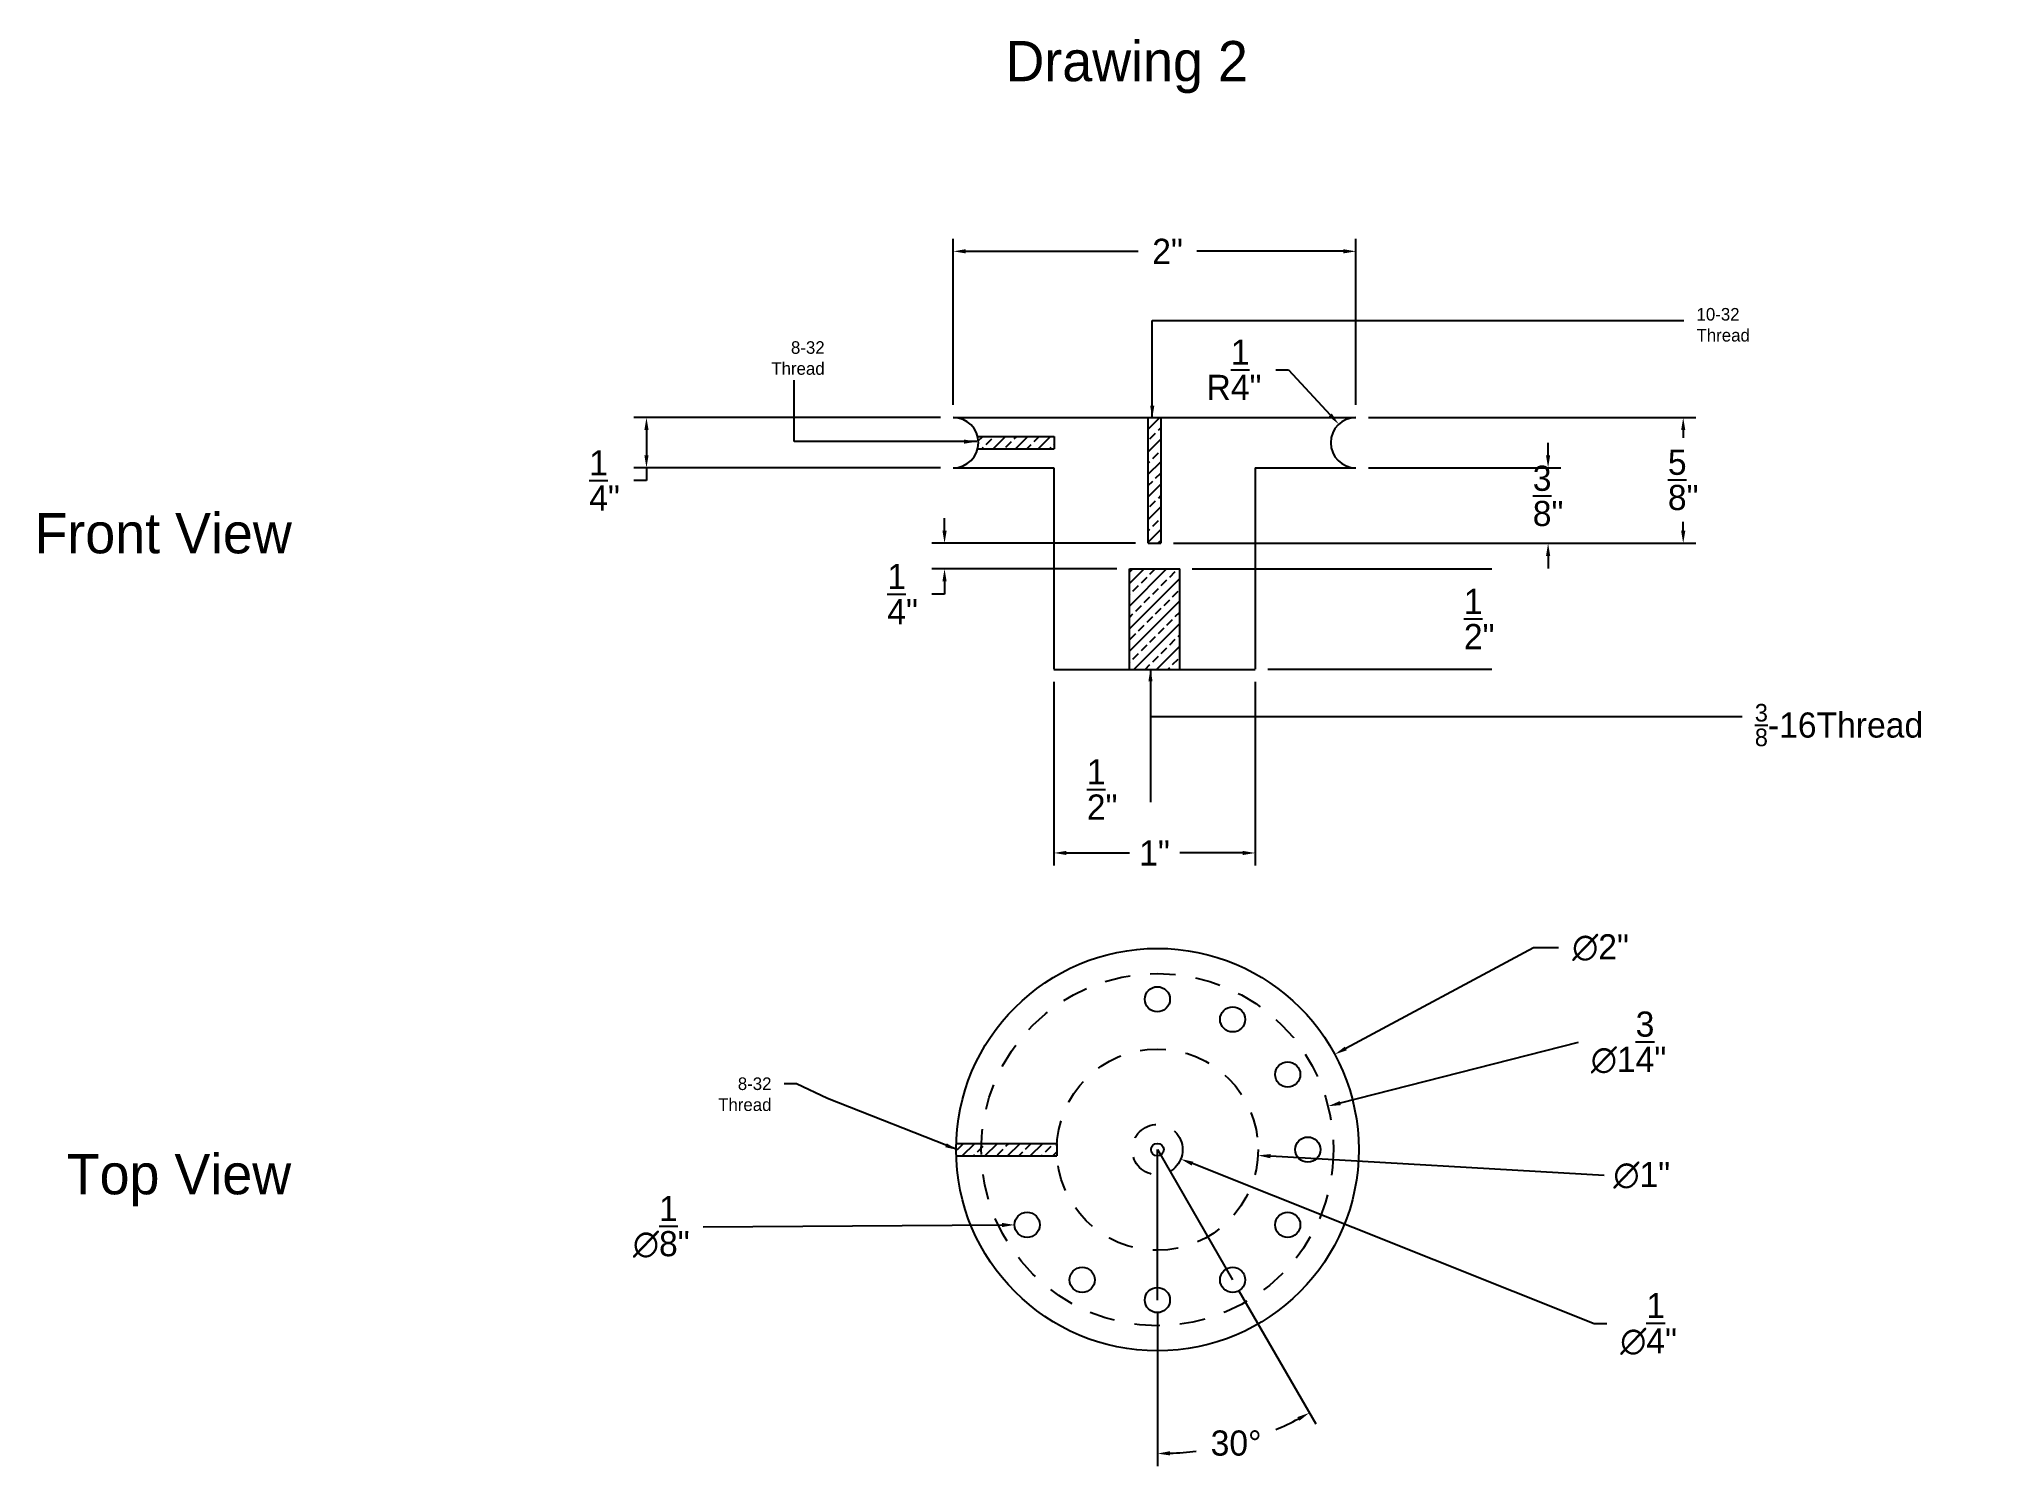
# Model space of a CAD drawing. Header units: millimetres. Extents: x 926.73 to 936.38, y 1346.35 to 1353.45.
import ezdxf

# ---------------------------------------------------------------- set-up
doc = ezdxf.new("R2010")
doc.units = ezdxf.units.MM
doc.header["$LTSCALE"] = 0.02
doc.linetypes.add('DASHED2', pattern=[9.525, 6.35, -3.175])
doc.layers.get('0').update_dxf_attribs({"color": 1})
for name, color, linetype in [('Dimensions', 121, 'Continuous'), ('Dimensions @ 1', 121, 'Continuous'), ('Hidden lines', 1, 'DASHED2')]:
    doc.layers.add(name, color=color, linetype=linetype)
doc.dimstyles.new('Annotative', dxfattribs={"dimscale": 0, "dimtxt": 0.125, "dimasz": 0.0625, "dimexe": 0.0625, "dimexo": 0.0625, "dimgap": 0.0625, "dimtad": 0, "dimtih": 1, "dimtoh": 1, "dimlunit": 4, "dimtxsty": 'Standard', "dimcen": 0, "dimclrd": 256, "dimadec": 0, "dimazin": 0, "dimtfac": 1, "dimtofl": 0, "dimtmove": 0, "dimatfit": 3, "dimfxl": 1, "dimarcsym": 0})

# ---------------------------------------------------------------- blocks, each defined once
blk = doc.blocks.new('*D1')
at = {"layer": 'Defpoints', "color": 0}
for p in [(931.7719, 1350.3124), (932.7719, 1350.3139), (932.7719, 1349.4003)]:
    blk.add_point(p, dxfattribs=at)
at = {"layer": 'Dimensions', "color": 0, "lineweight": -2}
for p, q in [((931.7719, 1350.2499), (931.7719, 1349.3378)), ((932.7719, 1350.2514), (932.7719, 1349.3378))]:
    blk.add_line(p, q, dxfattribs=at)
at = {"layer": 'Dimensions', "lineweight": -2}
for p, q in [((931.8344, 1349.4003), (932.1469, 1349.4003)), ((932.7094, 1349.4003), (932.3969, 1349.4003))]:
    blk.add_line(p, q, dxfattribs=at)
at = {"layer": 'Dimensions'}
for points in [[(931.8344, 1349.4107), (931.8344, 1349.3899), (931.7719, 1349.4003)], [(932.7094, 1349.4107), (932.7094, 1349.3899), (932.7719, 1349.4003)]]:
    blk.add_solid(points, dxfattribs=at)
at = {"layer": 'Dimensions', "color": 0, "insert": (932.2719, 1349.4003), "char_height": 0.125, "attachment_point": 5}
blk.add_mtext('1"', dxfattribs=at)
blk = doc.blocks.new('*D2')
at = {"layer": 'Defpoints', "color": 0}
for p in [(933.167, 1348.3993), (931.4053, 1347.4526)]:
    blk.add_point(p, dxfattribs=at)
at = {"layer": 'Dimensions', "lineweight": -2}
for p, q in [((934.1541, 1348.9296), (933.2221, 1348.4289)), ((934.2791, 1348.9296), (934.1541, 1348.9296))]:
    blk.add_line(p, q, dxfattribs=at)
at = {"layer": 'Dimensions'}
blk.add_solid([(933.2172, 1348.438), (933.227, 1348.4197), (933.167, 1348.3993)], dxfattribs=at)
at = {"layer": 'Dimensions', "color": 0, "insert": (934.4874, 1348.9296), "char_height": 0.125, "attachment_point": 5}
blk.add_mtext('∅2"', dxfattribs=at)
blk = doc.blocks.new('*D3')
at = {"layer": 'Defpoints', "color": 0}
for p in [(933.1341, 1348.1418), (931.4382, 1347.7101)]:
    blk.add_point(p, dxfattribs=at)
at = {"layer": 'Dimensions', "lineweight": -2}
blk.add_line((934.3766, 1348.4582), (933.1947, 1348.1573), dxfattribs=at)
at = {"layer": 'Dimensions'}
blk.add_solid([(933.1921, 1348.1674), (933.1972, 1348.1472), (933.1341, 1348.1418)], dxfattribs=at)
at = {"layer": 'Dimensions', "color": 0, "insert": (934.6266, 1348.4582), "char_height": 0.125, "attachment_point": 5}
blk.add_mtext('∅1{\\H1.000000x;\\S3/4;}"', dxfattribs=at)
blk = doc.blocks.new('*D4')
at = {"layer": 'Defpoints', "color": 0}
for p in [(933.2719, 1352.3898), (931.2719, 1351.5639), (933.2719, 1351.5639)]:
    blk.add_point(p, dxfattribs=at)
at = {"layer": 'Dimensions', "color": 0, "lineweight": -2}
for p, q in [((931.2719, 1351.6264), (931.2719, 1352.4523)), ((933.2719, 1351.6264), (933.2719, 1352.4523))]:
    blk.add_line(p, q, dxfattribs=at)
at = {"layer": 'Dimensions', "lineweight": -2}
for p, q in [((931.3344, 1352.3898), (932.1909, 1352.3898)), ((933.2094, 1352.3898), (932.4825, 1352.3898))]:
    blk.add_line(p, q, dxfattribs=at)
at = {"layer": 'Dimensions'}
for points in [[(931.3344, 1352.4003), (931.3344, 1352.3794), (931.2719, 1352.3898)], [(933.2094, 1352.4003), (933.2094, 1352.3794), (933.2719, 1352.3898)]]:
    blk.add_solid(points, dxfattribs=at)
at = {"layer": 'Dimensions', "color": 0, "insert": (932.3367, 1352.3898), "char_height": 0.125, "attachment_point": 5}
blk.add_mtext('2"', dxfattribs=at)
blk = doc.blocks.new('*D5')
at = {"layer": 'Defpoints', "color": 0}
for p in [(931.2719, 1351.5639), (929.7483, 1351.3139), (931.2719, 1351.3139)]:
    blk.add_point(p, dxfattribs=at)
at = {"layer": 'Dimensions', "color": 0, "lineweight": -2}
for p, q in [((931.2094, 1351.5639), (929.6858, 1351.5639)), ((931.2094, 1351.3139), (929.6858, 1351.3139))]:
    blk.add_line(p, q, dxfattribs=at)
at = {"layer": 'Dimensions', "lineweight": -2}
for p, q in [((929.7483, 1351.5014), (929.7483, 1351.3764)), ((929.7483, 1351.3139), (929.7483, 1351.2514)), ((929.7483, 1351.2514), (929.6858, 1351.2514))]:
    blk.add_line(p, q, dxfattribs=at)
at = {"layer": 'Dimensions'}
for points in [[(929.7379, 1351.5014), (929.7587, 1351.5014), (929.7483, 1351.5639)], [(929.7379, 1351.3764), (929.7587, 1351.3764), (929.7483, 1351.3139)]]:
    blk.add_solid(points, dxfattribs=at)
at = {"layer": 'Dimensions', "color": 0, "insert": (929.54, 1351.2514), "char_height": 0.125, "attachment_point": 5}
blk.add_mtext('{\\H1.000000x;\\S1/4;}"', dxfattribs=at)
blk = doc.blocks.new('*D6')
at = {"layer": 'Defpoints', "color": 0}
for p in [(932.2406, 1350.9389), (931.2288, 1350.8118), (932.1469, 1350.8118)]:
    blk.add_point(p, dxfattribs=at)
at = {"layer": 'Dimensions', "lineweight": -2}
for p, q in [((931.2288, 1351.0014), (931.2288, 1351.0639)), ((931.2288, 1350.7493), (931.2288, 1350.6868)), ((931.2288, 1350.6868), (931.1663, 1350.6868))]:
    blk.add_line(p, q, dxfattribs=at)
at = {"layer": 'Dimensions', "color": 0, "lineweight": -2}
for p, q in [((932.1781, 1350.9389), (931.1663, 1350.9389)), ((932.0844, 1350.8118), (931.1663, 1350.8118))]:
    blk.add_line(p, q, dxfattribs=at)
at = {"layer": 'Dimensions'}
for points in [[(931.2184, 1351.0014), (931.2392, 1351.0014), (931.2288, 1350.9389)], [(931.2184, 1350.7493), (931.2392, 1350.7493), (931.2288, 1350.8118)]]:
    blk.add_solid(points, dxfattribs=at)
at = {"layer": 'Dimensions', "color": 0, "insert": (931.0205, 1350.6868), "char_height": 0.125, "attachment_point": 5}
blk.add_mtext('{\\H1.000000x;\\S1/4;}"', dxfattribs=at)
blk = doc.blocks.new('*D7')
at = {"layer": 'Defpoints', "color": 0}
for p in [(933.2719, 1351.5639), (932.3031, 1350.9389), (934.898, 1350.9389)]:
    blk.add_point(p, dxfattribs=at)
at = {"layer": 'Dimensions', "color": 0, "lineweight": -2}
for p, q in [((933.3344, 1351.5639), (934.9605, 1351.5639)), ((932.3656, 1350.9389), (934.9605, 1350.9389))]:
    blk.add_line(p, q, dxfattribs=at)
at = {"layer": 'Dimensions', "lineweight": -2}
for p, q in [((934.898, 1351.5014), (934.898, 1351.4625)), ((934.898, 1351.0014), (934.898, 1351.0458))]:
    blk.add_line(p, q, dxfattribs=at)
at = {"layer": 'Dimensions'}
for points in [[(934.8876, 1351.5014), (934.9084, 1351.5014), (934.898, 1351.5639)], [(934.8876, 1351.0014), (934.9084, 1351.0014), (934.898, 1350.9389)]]:
    blk.add_solid(points, dxfattribs=at)
at = {"layer": 'Dimensions', "color": 0, "insert": (934.898, 1351.2542), "char_height": 0.125, "attachment_point": 5}
blk.add_mtext('{\\H1.000000x;\\S5/8;}"', dxfattribs=at)
blk = doc.blocks.new('*D8')
at = {"layer": 'Defpoints', "color": 0}
for p in [(932.3969, 1350.8118), (932.7719, 1350.3139), (933.8847, 1350.3139)]:
    blk.add_point(p, dxfattribs=at)
at = {"layer": 'Dimensions', "color": 0, "lineweight": -2}
for p, q in [((932.4594, 1350.8118), (933.9472, 1350.8118)), ((932.8344, 1350.3139), (933.9472, 1350.3139))]:
    blk.add_line(p, q, dxfattribs=at)
at = {"layer": 'Dimensions', "color": 0, "insert": (933.8847, 1350.5629), "char_height": 0.125, "attachment_point": 5}
blk.add_mtext('{\\H1.000000x;\\S1/2;}"', dxfattribs=at)
blk = doc.blocks.new('*D9')
at = {"layer": 'Defpoints', "color": 0}
for p in [(932.1701, 1347.9723), (932.4022, 1347.8796)]:
    blk.add_point(p, dxfattribs=at)
at = {"layer": 'Dimensions', "lineweight": -2}
for p, q in [((934.4553, 1347.0597), (932.4603, 1347.8564)), ((934.5178, 1347.0597), (934.4553, 1347.0597))]:
    blk.add_line(p, q, dxfattribs=at)
at = {"layer": 'Dimensions'}
blk.add_solid([(932.4641, 1347.8661), (932.4564, 1347.8467), (932.4022, 1347.8796)], dxfattribs=at)
at = {"layer": 'Dimensions', "color": 0, "insert": (934.7261, 1347.0597), "char_height": 0.125, "attachment_point": 5}
blk.add_mtext('∅{\\H1.000000x;\\S1/4;}"', dxfattribs=at)
blk = doc.blocks.new('*D10')
at = {"layer": 'Defpoints', "color": 0}
for p in [(931.787, 1347.9547), (932.7853, 1347.8972)]:
    blk.add_point(p, dxfattribs=at)
at = {"layer": 'Dimensions', "lineweight": -2}
blk.add_line((934.5046, 1347.7982), (932.8477, 1347.8936), dxfattribs=at)
at = {"layer": 'Dimensions'}
blk.add_solid([(932.8483, 1347.904), (932.8471, 1347.8832), (932.7853, 1347.8972)], dxfattribs=at)
at = {"layer": 'Dimensions', "color": 0, "insert": (934.6921, 1347.7982), "char_height": 0.125, "attachment_point": 5}
blk.add_mtext('∅1"', dxfattribs=at)
blk = doc.blocks.new('*D11')
at = {"layer": 'Defpoints', "color": 0}
for p in [(931.5765, 1347.552), (931.7015, 1347.5527)]:
    blk.add_point(p, dxfattribs=at)
at = {"layer": 'Dimensions', "lineweight": -2}
blk.add_line((930.0303, 1347.5422), (931.514, 1347.5516), dxfattribs=at)
at = {"layer": 'Dimensions'}
blk.add_solid([(931.514, 1347.562), (931.5141, 1347.5411), (931.5765, 1347.552)], dxfattribs=at)
at = {"layer": 'Dimensions', "color": 0, "insert": (929.8219, 1347.5422), "char_height": 0.125, "attachment_point": 5}
blk.add_mtext('∅{\\H1.000000x;\\S1/8;}"', dxfattribs=at)
blk = doc.blocks.new('*D12')
at = {"layer": 'Defpoints', "color": 0}
for p in [(931.7719, 1350.3124), (932.2517, 1350.3151), (931.7719, 1349.7159)]:
    blk.add_point(p, dxfattribs=at)
at = {"layer": 'Dimensions', "color": 0, "lineweight": -2}
for p, q in [((931.7719, 1350.2499), (931.7719, 1349.6534)), ((932.2517, 1350.2526), (932.2517, 1349.6534))]:
    blk.add_line(p, q, dxfattribs=at)
at = {"layer": 'Dimensions', "color": 0, "insert": (932.0118, 1349.7159), "char_height": 0.125, "attachment_point": 5}
blk.add_mtext('{\\H1.000000x;\\S1/2;}"', dxfattribs=at)
blk = doc.blocks.new('*D13')
at = {"layer": 'Defpoints', "color": 0}
for p in [(932.2862, 1347.926), (932.2862, 1347.926), (932.6598, 1347.2788), (932.2862, 1347.1787), (932.5484, 1346.4387)]:
    blk.add_point(p, dxfattribs=at)
at = {"layer": 'Dimensions', "color": 0, "lineweight": -2}
for p, q in [((932.691, 1347.2247), (933.0725, 1346.5639)), ((932.2862, 1347.1162), (932.2862, 1346.3532))]:
    blk.add_line(p, q, dxfattribs=at)
at = {"layer": 'Dimensions', "lineweight": -2}
for start, end in [(292.94644, 297.62867), (272.37133, 277.34061)]:
    blk.add_arc((932.2862, 1347.926), 1.5102, start, end, dxfattribs=at)
at = {"layer": 'Dimensions'}
for points in [[(932.9815, 1346.5971), (932.9915, 1346.5788), (933.0413, 1346.6181)], [(932.3489, 1346.4066), (932.3484, 1346.4274), (932.2862, 1346.4157)]]:
    blk.add_solid(points, dxfattribs=at)
at = {"layer": 'Dimensions', "color": 0, "insert": (932.677, 1346.4672), "char_height": 0.125, "attachment_point": 5}
blk.add_mtext('30°', dxfattribs=at)
blk = doc.blocks.new('*D14')
at = {"layer": 'Defpoints', "color": 0}
for p in [(933.2719, 1351.3139), (932.3031, 1350.9389), (934.2268, 1350.9389)]:
    blk.add_point(p, dxfattribs=at)
at = {"layer": 'Dimensions', "lineweight": -2}
for p, q in [((934.2268, 1351.3764), (934.2268, 1351.4389)), ((934.2268, 1350.8764), (934.2268, 1350.8139))]:
    blk.add_line(p, q, dxfattribs=at)
at = {"layer": 'Dimensions', "color": 0, "lineweight": -2}
for p, q in [((933.3344, 1351.3139), (934.2893, 1351.3139)), ((932.3656, 1350.9389), (934.2893, 1350.9389))]:
    blk.add_line(p, q, dxfattribs=at)
at = {"layer": 'Dimensions'}
for points in [[(934.2164, 1351.3764), (934.2372, 1351.3764), (934.2268, 1351.3139)], [(934.2164, 1350.8764), (934.2372, 1350.8764), (934.2268, 1350.9389)]]:
    blk.add_solid(points, dxfattribs=at)
at = {"layer": 'Dimensions', "color": 0, "insert": (934.2268, 1351.1747), "char_height": 0.125, "attachment_point": 5}
blk.add_mtext('{\\H1.000000x;\\S3/8;}"', dxfattribs=at)
blk = doc.blocks.new('*D15')
at = {"layer": 'Defpoints', "color": 0}
for p in [(933.1871, 1351.5308), (933.2719, 1351.4389)]:
    blk.add_point(p, dxfattribs=at)
at = {"layer": 'Dimensions', "lineweight": -2}
for p, q in [((932.8749, 1351.8012), (932.9374, 1351.8012)), ((932.9374, 1351.8012), (933.1447, 1351.5767))]:
    blk.add_line(p, q, dxfattribs=at)
at = {"layer": 'Dimensions'}
blk.add_solid([(933.1524, 1351.5838), (933.1371, 1351.5696), (933.1871, 1351.5308)], dxfattribs=at)
at = {"layer": 'Dimensions', "color": 0, "insert": (932.6666, 1351.8012), "char_height": 0.125, "attachment_point": 5}
blk.add_mtext('R{\\H1.000000x;\\S1/4;}"', dxfattribs=at)

msp = doc.modelspace()

# ---------------------------------------------------------------- hatches: boundary and pattern name
h = msp.add_hatch()
h.set_pattern_fill('ANSI33', color=256, scale=0.0125, style=0)
h.paths.add_polyline_path([(931.7727, 1351.4702), (931.3963, 1351.4702), (931.3963, 1351.4507, -0.047323), (931.3963, 1351.4271), (931.3963, 1351.4104), (931.7727, 1351.4104)])
h.paths.add_polyline_path([(932.3031, 1351.5639), (932.2406, 1351.5639), (932.2406, 1350.9389), (932.3031, 1350.9389)])
h.paths.add_polyline_path([(932.3969, 1350.8118), (932.1469, 1350.8118), (932.1469, 1350.3124), (932.3969, 1350.3124)])
h = msp.add_hatch()
h.set_pattern_fill('ANSI33', color=256, scale=0.0125, style=0)
h.set_pattern_definition([(45, (0, -1.116446), (-0.0561266008, 0.0561266008), []), (45, (0.05613, -1.116446), (-0.0561266008, 0.0561266008), [0.0396875, -0.01984375])])
h.paths.add_polyline_path([(931.2867, 1347.9572), (931.7867, 1347.9572), (931.7867, 1347.8947), (931.2867, 1347.8947)])

# ---------------------------------------------------------------- linework, layer by layer
for p, q in [((931.2719, 1351.5639), (933.2719, 1351.5639)), ((932.2406, 1350.9389), (932.2406, 1351.5626)), ((932.3031, 1351.5639), (932.3031, 1350.9389)), ((933.2719, 1351.5639), (933.2719, 1351.5639)), ((931.3969, 1351.4702), (931.7727, 1351.4702)), ((931.3969, 1351.4077), (931.7727, 1351.4077)), ((931.7727, 1351.4702), (931.7727, 1351.4077)), ((931.2719, 1351.3139), (931.7719, 1351.3139)), ((931.7719, 1351.3139), (931.7719, 1350.3139)), ((932.7719, 1351.3139), (933.2719, 1351.3139)), ((932.7719, 1351.3139), (932.7719, 1350.3139)), ((932.2406, 1350.9389), (932.3031, 1350.9389)), ((932.1469, 1350.3124), (932.1469, 1350.8124)), ((932.1469, 1350.8118), (932.3969, 1350.8118)), ((932.3969, 1350.3124), (932.3969, 1350.8124)), ((931.7719, 1350.3124), (932.7719, 1350.3124)), ((931.2867, 1347.9572), (931.7867, 1347.9572)), ((931.7867, 1347.9572), (931.7867, 1347.8947)), ((932.2862, 1347.926), (932.2862, 1347.926)), ((932.2862, 1347.926), (932.2862, 1347.926)), ((931.2867, 1347.8947), (931.7867, 1347.8947))]:
    msp.add_line(p, q)
for centre, radius in [((932.2862, 1347.926), 1), ((932.2862, 1348.6732), 0.0625), ((932.6598, 1348.5731), 0.0625), ((932.9333, 1348.2996), 0.0625), ((932.2862, 1347.926), 0.0312), ((933.0334, 1347.926), 0.0625), ((931.639, 1347.5523), 0.0625), ((932.9333, 1347.5523), 0.0625), ((931.9125, 1347.2788), 0.0625), ((932.6598, 1347.2788), 0.0625), ((932.2862, 1347.1787), 0.0625)]:
    msp.add_circle(centre, radius)
for centre, start, end in [((931.2719, 1351.4389), 270, 90), ((933.2719, 1351.4389), 90, 270)]:
    msp.add_arc(centre, 0.125, start, end)
at = {"layer": 'Dimensions'}
for p, q in [((932.2862, 1347.1787), (932.2862, 1347.926)), ((932.2862, 1347.926), (932.6598, 1347.2788))]:
    msp.add_line(p, q, dxfattribs=at)
at = {"layer": 'Hidden lines'}
for radius in [0.875, 0.5, 0.125]:
    msp.add_circle((932.2862, 1347.926), radius, dxfattribs=at)

# ---------------------------------------------------------------- texts
at = {"layer": 'Defpoints'}
msp.add_text('Drawing 2', height=0.2, dxfattribs=at).set_placement((931.5315, 1353.235))
at = {"layer": 'Dimensions'}
for s, p in [('Front View', (926.7081, 1350.8892)), ('Top View', (926.8683, 1347.7041))]:
    msp.add_text(s, height=0.2, dxfattribs=at).set_placement(p)
at = {"layer": 'Dimensions @ 1', "char_height": 0.0625}
for s, insert, width, attachment_point in [('10-32 Thread', (934.9641, 1352.1083), 0.035097, 1), ('8-32 Thread', (930.6332, 1351.9431), 0.2, 3), ('8-32 Thread', (930.3692, 1348.2848), 0.2, 3)]:
    msp.add_mtext(s, dxfattribs=dict(at, insert=insert, width=width, attachment_point=attachment_point))
at = {"layer": 'Dimensions @ 1', "insert": (935.2536, 1350.1409), "char_height": 0.125, "attachment_point": 1}
msp.add_mtext('\\A1;{\\H0.7x;\\S3/8;}-16Thread', dxfattribs=at)

# ---------------------------------------------------------------- dimensions: what is measured, and where the dimension line sits
at = {"layer": 'Dimensions @ 1'}
for base, p1, p2, picture, middle in [((933.2719, 1352.3898), (931.2719, 1351.5639), (933.2719, 1351.5639), '*D4', (932.3367, 1352.3898)), ((932.7719, 1349.4003), (931.7719, 1350.3124), (932.7719, 1350.3139), '*D1', (932.2719, 1349.4003))]:
    dim = msp.add_linear_dim(base=base, p1=p1, p2=p2, dimstyle='Annotative', override={"dimscale": 1, "dimtix": 0, "dimtofl": 0, "dimtmove": 0, "dimatfit": 3}, dxfattribs=at)
    dim.commit()
    dim.dimension.update_dxf_attribs({"geometry": picture, "text_midpoint": middle, "dimtype": 128})
dim = msp.add_radius_dim(center=(933.271887, 1351.438931), mpoint=(933.187099, 1351.530778), dimstyle='Annotative', override={"dimscale": 1, "dimtix": 0, "dimtofl": 0, "dimtmove": 0, "dimatfit": 3}, dxfattribs=at)
dim.commit()
dim.dimension.update_dxf_attribs({"geometry": '*D15', "text_midpoint": (932.666588, 1351.801244), "dimtype": 132})
for base, p1, p2, picture, middle in [((929.7483, 1351.3139), (931.2719, 1351.5639), (931.2719, 1351.3139), '*D5', (929.54, 1351.2514)), ((931.2288, 1350.8118), (932.2406, 1350.9389), (932.1469, 1350.8118), '*D6', (931.0205, 1350.6868)), ((933.8847, 1350.3139), (932.3969, 1350.8118), (932.7719, 1350.3139), '*D8', (933.8847, 1350.5629))]:
    dim = msp.add_linear_dim(base=base, p1=p1, p2=p2, angle=90, dimstyle='Annotative', override={"dimscale": 1, "dimtix": 0, "dimtofl": 0, "dimtmove": 0, "dimatfit": 3}, dxfattribs=at)
    dim.commit()
    dim.dimension.update_dxf_attribs({"geometry": picture, "text_midpoint": middle})
for base, p1, picture, middle in [((934.898, 1350.9389), (933.2719, 1351.5639), '*D7', (934.898, 1351.2542)), ((934.2268, 1350.9389), (933.2719, 1351.3139), '*D14', (934.2268, 1351.1747))]:
    dim = msp.add_linear_dim(base=base, p1=p1, p2=(932.3031, 1350.9389), angle=90, dimstyle='Annotative', override={"dimscale": 1, "dimdec": 3, "dimtix": 0, "dimtofl": 0, "dimtmove": 0, "dimatfit": 3}, dxfattribs=at)
    dim.commit()
    dim.dimension.update_dxf_attribs({"geometry": picture, "text_midpoint": middle, "dimtype": 128})
dim = msp.add_linear_dim(base=(931.7719, 1349.7159), p1=(932.2517, 1350.3151), p2=(931.7719, 1350.3124), dimstyle='Annotative', override={"dimscale": 1, "dimtix": 0, "dimtofl": 0, "dimtmove": 0, "dimatfit": 3}, dxfattribs=at)
dim.commit()
dim.dimension.update_dxf_attribs({"geometry": '*D12', "text_midpoint": (932.0118, 1349.7159)})
for p1, p2, override, picture, middle in [((931.4053, 1347.4526), (933.167, 1348.3993), {"dimscale": 1, "dimtix": 0, "dimtofl": 0, "dimtmove": 0, "dimatfit": 3}, '*D2', (934.4874, 1348.9296)), ((931.4382, 1347.7101), (933.1341, 1348.1418), {"dimscale": 1, "dimdec": 3, "dimtix": 0, "dimtofl": 0, "dimtmove": 0, "dimatfit": 3}, '*D3', (934.3766, 1348.4582)), ((931.787, 1347.9547), (932.7853, 1347.8972), {"dimscale": 1, "dimtix": 0, "dimtofl": 0, "dimtmove": 0, "dimatfit": 3}, '*D10', (934.5046, 1347.7982)), ((932.1701, 1347.9723), (932.4022, 1347.8796), {"dimscale": 1, "dimtix": 0, "dimtofl": 0, "dimtmove": 0, "dimatfit": 3}, '*D9', (934.7261, 1347.0597)), ((931.7015, 1347.5527), (931.5765, 1347.552), {"dimscale": 1, "dimdec": 3, "dimtix": 0, "dimtofl": 0, "dimtmove": 0, "dimatfit": 3}, '*D11', (930.0303, 1347.5422))]:
    dim = msp.add_diameter_dim_2p(p1=p1, p2=p2, dimstyle='Annotative', override=override, dxfattribs=at)
    dim.commit()
    dim.dimension.update_dxf_attribs({"geometry": picture, "text_midpoint": middle, "dimtype": 131})
dim = msp.add_angular_dim_2l(base=(932.5484, 1346.4387), line1=((932.2862, 1347.1787), (932.2862, 1347.926)), line2=((932.2862, 1347.926), (932.6598, 1347.2788)), dimstyle='Annotative', override={"dimscale": 1, "dimtix": 0, "dimtofl": 0, "dimtmove": 0, "dimatfit": 3}, dxfattribs=at)
dim.commit()
dim.dimension.update_dxf_attribs({"geometry": '*D13', "text_midpoint": (932.677, 1346.4672)})

# ---------------------------------------------------------------- leaders
at = {"layer": 'Dimensions @ 1', "annotation_type": 0, "has_hookline": 1}
for points, hookline_direction, text_width in [([(932.2605, 1351.56), (932.2605, 1352.0459), (934.9016, 1352.0459)], 0, 0.3542), ([(932.2517, 1350.3151), (932.2517, 1350.0784), (935.1911, 1350.0784)], 0, 1.1292), ([(931.2942, 1347.9246), (930.6481, 1348.1804), (930.4942, 1348.2535), (930.4317, 1348.2535)], 1, 0.3542)]:
    msp.add_leader(points, dimstyle='Annotative', override={"dimscale": 1, "dimgap": 0.0625, "dimtad": 0}, dxfattribs=dict(at, hookline_direction=hookline_direction, text_width=text_width))
at = {"layer": 'Dimensions @ 1'}
msp.add_leader([(931.3885, 1351.4441), (930.4826, 1351.4441), (930.4826, 1351.7488)], dimstyle='Annotative', override={"dimscale": 1, "dimgap": 0.0625, "dimtad": 0}, dxfattribs=at)

doc.saveas('drawing.dxf')
